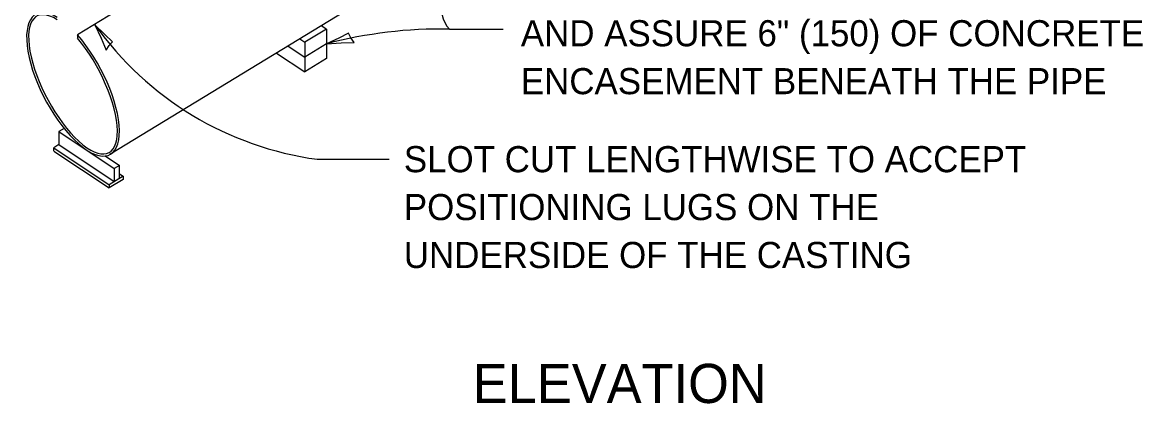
# Model space of a CAD drawing. Extents: x 99686 to 100366, y 100012 to 100452.
# Drawn here: x 100128.1 to 100256.9, y 100263.9 to 100307.6 of the extents above; entities that cross this region are included whole.
import ezdxf

# ---------------------------------------------------------------- set-up
doc = ezdxf.new("R2010")
doc.units = 0
doc.layers.add('Design_PR_Roadway Notes', color=7, linetype='Continuous')
doc.layers.add('Level 52', color=7, linetype='Continuous')

msp = doc.modelspace()

# ---------------------------------------------------------------- linework, layer by layer
at = {"layer": 'Design_PR_Roadway Notes'}
for p, q in [((100177.22, 100306.87), (100183.37, 100306.87)), ((100170.27, 100291.92), (100162.02, 100291.92))]:
    msp.add_line(p, q, dxfattribs=at)
for points in [[(100137.74, 100304.44), (100138.08, 100304.99), (100138.49, 100305.41), (100137.58, 100306.25), (100136.46, 100307.36), (100137.18, 100305.83)], [(100166.26, 100305.35), (100165.86, 100305.86), (100165.62, 100306.39), (100164.51, 100305.84), (100163.07, 100305.18), (100164.76, 100305.31)]]:
    msp.add_lwpolyline(points, close=True, dxfattribs=at)
for centre, radius, start, end in [((100167.04, 100329.11), 37.52, 215.4194, 262.3208), ((100176.21, 100255.28), 51.6, 88.8795, 104.7506)]:
    msp.add_arc(centre, radius, start, end, dxfattribs=at)
msp.add_ellipse((100181.68, 100310.57), major_axis=(4.78, 3.31), ratio=0.74677, start_param=1.570796, end_param=3.257136, dxfattribs=at)
at = {"layer": 'Level 52'}
for p, q in [((100163.19, 100323.72), (100134.44, 100306.22)), ((100166.94, 100309.97), (100138.19, 100292.47)), ((100162.49, 100307.27), (100163.07, 100306.88)), ((100134.44, 100306.22), (100134.44, 100305.86)), ((100163.07, 100306.88), (100160.57, 100305.36)), ((100163.07, 100306.88), (100163.07, 100303.49)), ((100158.66, 100304.93), (100160.57, 100303.66)), ((100160, 100305.74), (100160.57, 100305.36)), ((100160.57, 100305.36), (100160.57, 100301.96)), ((100163.07, 100305.18), (100160.57, 100303.66)), ((100157.33, 100304.12), (100160.57, 100301.96)), ((100163.07, 100303.49), (100160.57, 100301.96)), ((100132.92, 100295.47), (100132.33, 100295.11)), ((100132.33, 100295.11), (100138.68, 100290.87)), ((100132.33, 100295.11), (100132.33, 100293.61)), ((100132.33, 100293.61), (100131.74, 100293.25)), ((100131.74, 100293.25), (100138.1, 100289.01)), ((100131.74, 100292.88), (100131.74, 100293.25)), ((100132.33, 100293.61), (100138.68, 100289.37)), ((100131.74, 100292.87), (100138.1, 100288.63)), ((100137.65, 100292.31), (100139.28, 100291.23)), ((100139.28, 100291.23), (100138.68, 100290.87)), ((100138.68, 100290.87), (100138.68, 100289.37)), ((100139.28, 100289.73), (100139.28, 100291.23)), ((100139.7, 100289.99), (100138.1, 100289.01)), ((100139.7, 100289.61), (100138.1, 100288.63)), ((100139.28, 100290.27), (100139.7, 100289.99)), ((100139.7, 100289.99), (100139.7, 100289.61)), ((100138.1, 100289.01), (100138.1, 100288.63))]:
    msp.add_line(p, q, dxfattribs=at)
for major_axis, ratio, start_param, end_param in [((-4.25, 8.06), 0.399373, 5.705779, 11.549947), ((-4.13, 7.84), 0.38217, 5.700882, 11.524674)]:
    msp.add_ellipse((100133.94, 100300.53), major_axis=major_axis, ratio=ratio, start_param=start_param, end_param=end_param, dxfattribs=at)

# ---------------------------------------------------------------- texts
at = {"layer": 'Design_PR_Roadway Notes'}
for s, height, p in [('AND ASSURE 6" (150) OF CONCRETE', 3, (100185.42, 100304.9)), ('ENCASEMENT BENEATH THE PIPE', 3, (100185.42, 100299.4)), ('SLOT CUT LENGTHWISE TO ACCEPT', 3, (100171.97, 100290.44)), ('POSITIONING LUGS ON THE', 3, (100171.97, 100284.94)), ('UNDERSIDE OF THE CASTING', 3, (100171.97, 100279.44)), ('ELEVATION', 4.5, (100179.9, 100263.94))]:
    msp.add_text(s, height=height, dxfattribs=at).set_placement(p)

doc.saveas('drawing.dxf')
